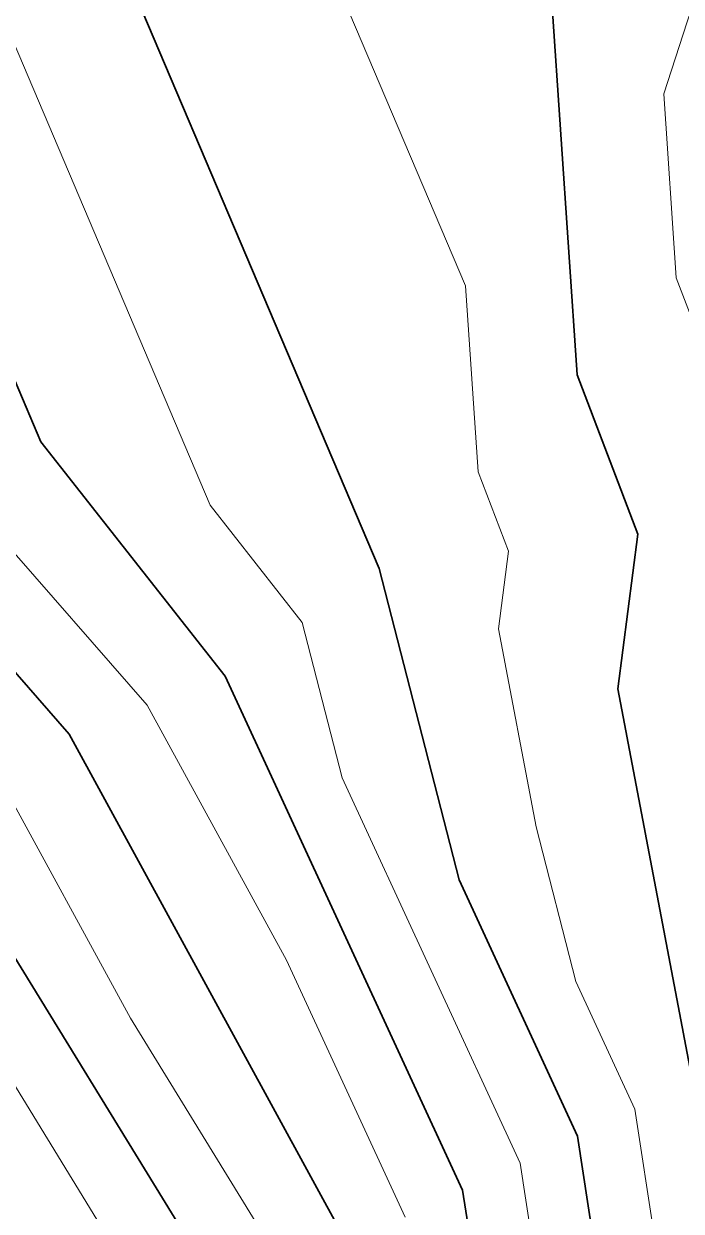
# Model space of a CAD drawing. Header units: millimetres. Extents: x -861324 to 439029, y -308065 to 694685.
# Drawn here: x -235813 to -220488, y 37867 to 65552 of the extents above; entities that cross this region are included whole.
import ezdxf

# ---------------------------------------------------------------- set-up
doc = ezdxf.new("R2010")
doc.units = ezdxf.units.MM
doc.layers.add('C-TOPO-MAJR', color=7, linetype='Continuous', lineweight=35)
doc.layers.add('C-TOPO-MINR', color=7, linetype='Continuous', lineweight=9)

msp = doc.modelspace()

# ---------------------------------------------------------------- linework, layer by layer
at = {"layer": 'C-TOPO-MAJR'}
for p, q in [((-234347, 68905), (-227529, 52848)), ((-223495, 65947), (-222912, 57369)), ((-238825, 63836), (-235416, 55807)), ((-243303, 58766), (-234756, 48993)), ((-222912, 57369), (-221502, 53656)), ((-235416, 55807), (-231118, 50341)), ((-221502, 53656), (-221968, 50046)), ((-227529, 52848), (-225667, 45594)), ((-231118, 50341), (-225584, 38357)), ((-221968, 50046), (-220224, 40900)), ((-234756, 48993), (-228261, 37097)), ((-238395, 47645), (-232159, 37485)), ((-225667, 45594), (-222907, 39616)), ((-222907, 39616), (-222501, 36989)), ((-225584, 38357), (-225381, 37043))]:
    msp.add_line(p, q, dxfattribs=at)
at = {"layer": 'C-TOPO-MINR'}
for p, q in [((-219128, 69351), (-220895, 63918)), ((-228907, 67429), (-225515, 59439)), ((-236586, 66371), (-231472, 54327)), ((-220895, 63918), (-220603, 59629)), ((-220603, 59629), (-218488, 54059)), ((-225515, 59439), (-225220, 55108)), ((-225220, 55108), (-224515, 53252)), ((-237210, 54554), (-232937, 49667)), ((-231472, 54327), (-229323, 51595)), ((-224515, 53252), (-224749, 51447)), ((-229323, 51595), (-228392, 47968)), ((-224749, 51447), (-223868, 46830)), ((-232937, 49667), (-229689, 43719)), ((-236575, 48319), (-233328, 42371)), ((-228392, 47968), (-224245, 38986)), ((-223868, 46830), (-222942, 43220)), ((-238785, 45298), (-234107, 37678)), ((-229689, 43719), (-226922, 37727)), ((-222942, 43220), (-221568, 40246)), ((-233328, 42371), (-230210, 37291)), ((-221568, 40246), (-221061, 36962)), ((-224245, 38986), (-223941, 37016))]:
    msp.add_line(p, q, dxfattribs=at)

doc.saveas('drawing.dxf')
